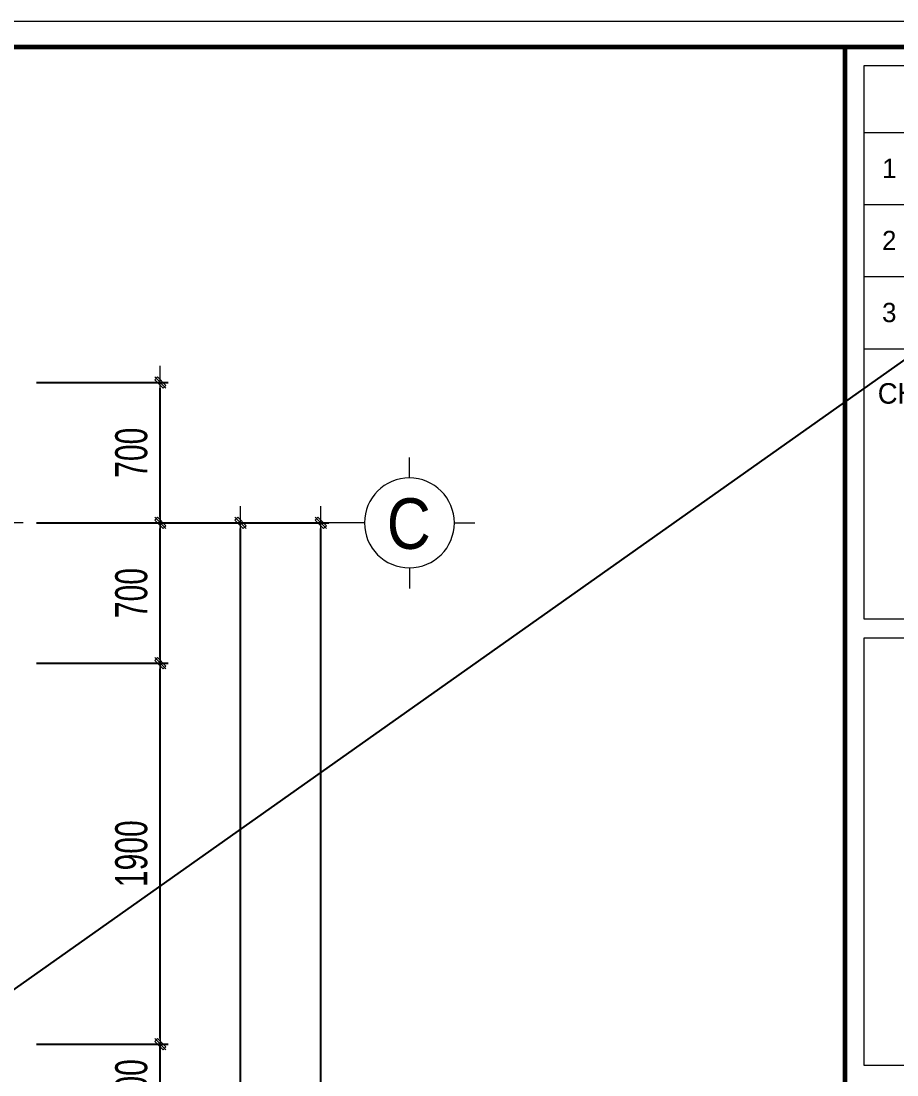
# Model space of a CAD drawing. Header units: millimetres. Extents: x -295047 to 304185, y -728047 to -308748.
# Drawn here: x -152850 to -148482, y -326930 to -321674 of the extents above; entities that cross this region are included whole.
import ezdxf
from ezdxf.enums import TextEntityAlignment as Align

# ---------------------------------------------------------------- set-up
doc = ezdxf.new("R2010")
doc.units = ezdxf.units.MM
doc.header["$MEASUREMENT"] = 0
doc.header["$PDMODE"] = 32
doc.linetypes.add('CENTERX2', pattern=[4, 2.5, -0.5, 0.5, -0.5])
doc.linetypes.add('DASHDOT', pattern=[1, 0.5, -0.25, 0, -0.25])
doc.layers.get('Defpoints').update_dxf_attribs({"color": 1})
for name, color, linetype, lineweight in [('08. Net Text', 3, 'Continuous', 13), ('Khungten_LCDI', 7, 'Continuous', 5), ('LC Dim', 8, 'Continuous', 18), ('LC ISO', 153, 'Continuous', 13), ('LC Net manh', 219, 'Continuous', 5), ('LC Net thay', 7, 'Continuous', 25), ('LC Net truc', 79, 'DASHDOT', 13), ('LC Text1', 3, 'Continuous', 20)]:
    doc.layers.add(name, color=color, linetype=linetype, lineweight=lineweight)
doc.layers.add('KCS_Plotter', color=11, linetype='Continuous', plot=False)
doc.styles.add('HOATBIF', font='hoatbif.shx', dxfattribs={"width": 0.7})
doc.styles.add('Khungten', font='VHAVAN.TTF', dxfattribs={"width": 0.9, "height": 5000})
doc.styles.add('LC 1', font='VHAVANB.TTF')
doc.styles.add('Text Khung Ten', font='VHAVAN.TTF')
doc.styles.add('Title', font='VHBLACK.TTF', dxfattribs={"width": 0.8})
doc.dimstyles.new('1-100', dxfattribs={"dimscale": 100, "dimtxt": 2.5, "dimasz": 0.35, "dimexe": 0.5, "dimexo": 0, "dimgap": 0.8, "dimtad": 1, "dimdec": 0, "dimzin": 0, "dimdsep": 46, "dimtxsty": 'HOATBIF', "dimblk1": 'DOT', "dimblk2": 'DOT', "dimsah": 1, "dimcen": -1, "dimdle": 1, "dimclrd": 256, "dimclre": 256, "dimclrt": 4, "dimadec": 3, "dimazin": 2, "dimtfac": 0.333333, "dimtdec": 0, "dimtix": 1, "dimtmove": 2, "dimatfit": 3, "dimldrblk": 'DOT', "dimfxl": 1, "dimtvp": 0.833333, "dimtolj": 1, "dimtzin": 0, "dimarcsym": 0})

# ---------------------------------------------------------------- blocks, each defined once
blk = doc.blocks.new('lcdi fix')
at = {"layer": 'Defpoints', "lineweight": 0}
blk.add_lwpolyline([(-1200, -14850), (-1200, 14850), (40800, 14850), (40800, -14850)], close=True, dxfattribs=at)
at = {"layer": 'Khungten_LCDI', "color": 5, "lineweight": 60}
blk.add_line((36600, 14650), (36600, -14650), dxfattribs=at)
at = {"layer": 'Khungten_LCDI', "color": 9, "lineweight": 15}
for p, q in [((36750, 13981.3), (40450, 13981.3)), ((36750, 13419.8), (40450, 13419.8)), ((36750, 12858.3), (40450, 12858.3)), ((36750, 12296.8), (40450, 12296.8))]:
    blk.add_line(p, q, dxfattribs=at)
at = {"layer": 'Khungten_LCDI', "color": 5, "lineweight": 60}
blk.add_lwpolyline([(0, -14650), (0, 14650), (40600, 14650), (40600, -14650)], close=True, dxfattribs=at)
at = {"layer": 'Khungten_LCDI', "color": 9, "lineweight": 15}
for points in [[(36750, 10190.4), (40450, 10190.4), (40450, 14500), (36750, 14500)], [(36750, 6711.6), (40450, 6711.6), (40450, 10040.4), (36750, 10040.4)]]:
    blk.add_lwpolyline(points, close=True, dxfattribs=at)
at = {"color": 7, "style": 'Khungten'}
blk.add_text('chñ ®Çu t\xad - project owner', height=160, dxfattribs=at).set_placement((38565.6, 11868.2), align=Align.CENTER)
at = {"color": 7, "style": 'Khungten', "width": 0.8}
for tag, p in [('REVISION', (39498.8, -10746.3)), ('NGAYHT', (39546.1, -11609.4))]:
    blk.add_attdef(tag, text='', height=200, dxfattribs=at).set_placement(p, align=Align.CENTER)
at = {"layer": '08. Net Text', "color": 7, "style": 'Text Khung Ten'}
blk.add_text('1', height=150, dxfattribs=at).set_placement((36891.7, 13626.8))
at = {"layer": '08. Net Text', "color": 7, "ltscale": 2, "style": 'Text Khung Ten'}
for s, p in [('2', (36891.7, 13065.3)), ('3', (36891.7, 12503.8))]:
    blk.add_text(s, height=150, dxfattribs=at).set_placement(p)
at = {"layer": 'LC Text1', "style": 'Title', "width": 1.485915}
for tag, p, p2 in [('TENBANVE1', (36912.7, -8885.8), (40339.1, -8885.8)), ('TENBANVE2', (36912.7, -9562.5), (40339.1, -9562.5))]:
    blk.add_attdef(tag, text='', height=250, dxfattribs=at).set_placement(p, p2, align=Align.FIT)
at = {"layer": 'LC Text1', "style": 'Title', "width": 0.7}
blk.add_attdef('SOBANVE', text='', height=250, dxfattribs=at).set_placement((39562, -13896.2), align=Align.CENTER)
blk = doc.blocks.new('DOT')
at = {"layer": 'LC Dim'}
blk.add_line((-3, 0), (3, 0), dxfattribs=at)
at = {"layer": 'LC Dim', "color": 4}
blk.add_line((-1, -1), (1, 1), dxfattribs=at)
blk.add_lwpolyline([(0.5, 1), (-1, -0.5), (-0.5, -1), (1, 0.5)], close=True, dxfattribs=at)
blk = doc.blocks.new('*D668')
at = {"layer": 'Defpoints', "color": 0, "ltscale": 2, "transparency": 16777216}
for p in [(-152773.5, -326776.6), (-152155.6, -326776.6), (-152773.5, -327176.6)]:
    blk.add_point(p, dxfattribs=at)
at = {"layer": 'LC Dim', "lineweight": -2, "ltscale": 2, "transparency": 16777216}
for p, q in [((-152155.6, -326748.6), (-152155.6, -326720.6)), ((-152773.5, -326776.6), (-152115.6, -326776.6)), ((-152155.6, -327176.6), (-152155.6, -326776.6)), ((-152773.5, -327176.6), (-152115.6, -327176.6)), ((-152155.6, -327204.6), (-152155.6, -327232.6))]:
    blk.add_line(p, q, dxfattribs=at)
at = {"layer": 'LC Dim', "lineweight": -2, "ltscale": 2, "transparency": 16777216, "xscale": 28, "yscale": 28, "zscale": 28}
for p, rotation in [((-152155.6, -326776.6), 270), ((-152155.6, -327176.6), 90)]:
    blk.add_blockref('DOT', p, dxfattribs=dict(at, rotation=rotation))
at = {"layer": 'LC Dim', "color": 4, "ltscale": 2, "transparency": 16777216, "insert": (-152299.6, -326976.6), "char_height": 160, "attachment_point": 5, "rotation": 90, "style": 'HOATBIF'}
blk.add_mtext('\\A1;400', dxfattribs=at)
blk = doc.blocks.new('_Dot')
at = {"color": 0, "linetype": 'ByBlock', "lineweight": -2}
blk.add_line((-0.5, 0), (-1, 0), dxfattribs=at)
at = {"color": 0, "linetype": 'ByBlock', "const_width": 0.5}
blk.add_lwpolyline([(-0.25, 0, 1), (0.25, 0, 1)], format="xyb", close=True, dxfattribs=at)
blk = doc.blocks.new('*D669')
at = {"layer": 'Defpoints', "color": 0, "ltscale": 2, "transparency": 16777216}
for p in [(-152773.5, -324876.6), (-152155.6, -324876.6), (-152773.5, -326776.6)]:
    blk.add_point(p, dxfattribs=at)
at = {"layer": 'LC Dim', "lineweight": -2, "ltscale": 2, "transparency": 16777216}
for p, q in [((-152773.5, -324876.6), (-152115.6, -324876.6)), ((-152155.6, -326748.6), (-152155.6, -324904.6)), ((-152773.5, -326776.6), (-152115.6, -326776.6))]:
    blk.add_line(p, q, dxfattribs=at)
at = {"layer": 'LC Dim', "lineweight": -2, "ltscale": 2, "transparency": 16777216, "xscale": 28, "yscale": 28, "zscale": 28}
for p, rotation in [((-152155.6, -324876.6), 90), ((-152155.6, -326776.6), 270)]:
    blk.add_blockref('DOT', p, dxfattribs=dict(at, rotation=rotation))
at = {"layer": 'LC Dim', "color": 4, "ltscale": 2, "transparency": 16777216, "insert": (-152299.6, -325826.6), "char_height": 160, "attachment_point": 5, "rotation": 90, "style": 'HOATBIF'}
blk.add_mtext('\\A1;1900', dxfattribs=at)
blk = doc.blocks.new('*D670')
at = {"layer": 'Defpoints', "color": 0, "ltscale": 2, "transparency": 16777216}
for p in [(-152773.5, -324176.6), (-152155.6, -324176.6), (-152773.5, -324876.6)]:
    blk.add_point(p, dxfattribs=at)
at = {"layer": 'LC Dim', "lineweight": -2, "ltscale": 2, "transparency": 16777216}
for p, q in [((-152773.5, -324176.6), (-152115.6, -324176.6)), ((-152155.6, -324848.6), (-152155.6, -324204.6)), ((-152773.5, -324876.6), (-152115.6, -324876.6))]:
    blk.add_line(p, q, dxfattribs=at)
at = {"layer": 'LC Dim', "lineweight": -2, "ltscale": 2, "transparency": 16777216, "xscale": 28, "yscale": 28, "zscale": 28}
for p, rotation in [((-152155.6, -324176.6), 90), ((-152155.6, -324876.6), 270)]:
    blk.add_blockref('DOT', p, dxfattribs=dict(at, rotation=rotation))
at = {"layer": 'LC Dim', "color": 4, "ltscale": 2, "transparency": 16777216, "insert": (-152299.6, -324526.6), "char_height": 160, "attachment_point": 5, "rotation": 90, "style": 'HOATBIF'}
blk.add_mtext('\\A1;700', dxfattribs=at)
blk = doc.blocks.new('*D671')
at = {"layer": 'Defpoints', "color": 0, "ltscale": 2, "transparency": 16777216}
for p in [(-152773.5, -323476.6), (-152155.6, -323476.6), (-152773.5, -324176.6)]:
    blk.add_point(p, dxfattribs=at)
at = {"layer": 'LC Dim', "lineweight": -2, "ltscale": 2, "transparency": 16777216}
for p, q in [((-152773.5, -323476.6), (-152115.6, -323476.6)), ((-152155.6, -324148.6), (-152155.6, -323504.6)), ((-152773.5, -324176.6), (-152115.6, -324176.6))]:
    blk.add_line(p, q, dxfattribs=at)
at = {"layer": 'LC Dim', "lineweight": -2, "ltscale": 2, "transparency": 16777216, "xscale": 28, "yscale": 28, "zscale": 28}
for p, rotation in [((-152155.6, -323476.6), 90), ((-152155.6, -324176.6), 270)]:
    blk.add_blockref('DOT', p, dxfattribs=dict(at, rotation=rotation))
at = {"layer": 'LC Dim', "color": 4, "ltscale": 2, "transparency": 16777216, "insert": (-152299.6, -323826.6), "char_height": 160, "attachment_point": 5, "rotation": 90, "style": 'HOATBIF'}
blk.add_mtext('\\A1;700', dxfattribs=at)
blk = doc.blocks.new('*D673')
at = {"layer": 'Defpoints', "color": 0, "ltscale": 2, "transparency": 16777216}
for p in [(-152773.5, -324176.6), (-151755.6, -324176.6), (-152773.5, -330176.6)]:
    blk.add_point(p, dxfattribs=at)
at = {"layer": 'LC Dim', "lineweight": -2, "ltscale": 2, "transparency": 16777216}
for p, q in [((-152773.5, -324176.6), (-151715.6, -324176.6)), ((-151755.6, -330148.6), (-151755.6, -324204.6)), ((-152773.5, -330176.6), (-151715.6, -330176.6))]:
    blk.add_line(p, q, dxfattribs=at)
at = {"layer": 'LC Dim', "lineweight": -2, "ltscale": 2, "transparency": 16777216, "xscale": 28, "yscale": 28, "zscale": 28}
for p, rotation in [((-151755.6, -324176.6), 90), ((-151755.6, -330176.6), 270)]:
    blk.add_blockref('DOT', p, dxfattribs=dict(at, rotation=rotation))
at = {"layer": 'LC Dim', "color": 4, "ltscale": 2, "transparency": 16777216, "insert": (-151899.6, -327176.6), "char_height": 160, "attachment_point": 5, "rotation": 90, "style": 'HOATBIF'}
blk.add_mtext('\\A1;6000', dxfattribs=at)
blk = doc.blocks.new('*D674')
at = {"layer": 'Defpoints', "color": 0, "ltscale": 2, "transparency": 16777216}
for p in [(-152773.5, -324176.6), (-151355.6, -324176.6), (-152773.5, -331676.6)]:
    blk.add_point(p, dxfattribs=at)
at = {"layer": 'LC Dim', "lineweight": -2, "ltscale": 2, "transparency": 16777216}
for p, q in [((-152773.5, -324176.6), (-151315.6, -324176.6)), ((-151355.6, -331648.6), (-151355.6, -324204.6)), ((-152773.5, -331676.6), (-151315.6, -331676.6))]:
    blk.add_line(p, q, dxfattribs=at)
at = {"layer": 'LC Dim', "lineweight": -2, "ltscale": 2, "transparency": 16777216, "xscale": 28, "yscale": 28, "zscale": 28}
for p, rotation in [((-151355.6, -324176.6), 90), ((-151355.6, -331676.6), 270)]:
    blk.add_blockref('DOT', p, dxfattribs=dict(at, rotation=rotation))
at = {"layer": 'LC Dim', "color": 4, "ltscale": 2, "transparency": 16777216, "insert": (-151499.6, -327926.6), "char_height": 160, "attachment_point": 5, "rotation": 90, "style": 'HOATBIF'}
blk.add_mtext('\\A1;7500', dxfattribs=at)
blk = doc.blocks.new('TTRUC')
at = {"layer": 'LC ISO'}
for p, q in [((0, 6.95), (0, 10.13)), ((-6.95, 0), (-10.13, 0)), ((6.95, 0), (10.13, 0)), ((0, -6.95), (0, -10.13))]:
    blk.add_line(p, q, dxfattribs=at)
at = {"layer": 'LC Net manh'}
blk.add_circle((0, 0), 6.95, dxfattribs=at)

msp = doc.modelspace()

# ---------------------------------------------------------------- linework, layer by layer
at = {"layer": 'KCS_Plotter', "ltscale": 2}
msp.add_line((-172935, -340681.5), (-146055, -321673.5), dxfattribs=at)
at = {"layer": 'LC Net truc', "linetype": 'CENTERX2', "ltscale": 200}
msp.add_line((-151240.2, -324176.6), (-167413.4, -324176.6), dxfattribs=at)

# ---------------------------------------------------------------- block references
at = {"layer": 'LC ISO', "xscale": -32.25101427308982, "yscale": 32.25101427308982, "zscale": 32.25101427308982}
msp.add_blockref('TTRUC', (-150913.5, -324176.6), dxfattribs=at)
at = {"layer": 'LC Net thay', "xscale": 0.6399999999848659, "yscale": 0.6399999999848659, "zscale": 0.6399999999848659}
msp.add_blockref('lcdi fix', (-172167, -331177.5), dxfattribs=at)

# ---------------------------------------------------------------- texts
at = {"layer": 'LC Text1', "ltscale": 0.2, "style": 'LC 1', "width": 0.9}
msp.add_text('c', height=252.5, dxfattribs=at).set_placement((-150916.5, -324382), align=Align.BOTTOM_CENTER)

# ---------------------------------------------------------------- dimensions: what is measured, and where the dimension line sits
at = {"layer": 'LC Dim', "ltscale": 2}
for base, p1, p2, picture, middle in [((-152155.6, -323476.6), (-152773.5, -324176.6), (-152773.5, -323476.6), '*D671', (-152299.6, -323826.6)), ((-152155.6, -324176.6), (-152773.5, -324876.6), (-152773.5, -324176.6), '*D670', (-152299.6, -324526.6)), ((-151755.6, -324176.6), (-152773.5, -330176.6), (-152773.5, -324176.6), '*D673', (-151899.6, -327176.6)), ((-151355.6, -324176.6), (-152773.5, -331676.6), (-152773.5, -324176.6), '*D674', (-151499.6, -327926.6)), ((-152155.6, -324876.6), (-152773.5, -326776.6), (-152773.5, -324876.6), '*D669', (-152299.6, -325826.6)), ((-152155.6, -326776.6), (-152773.5, -327176.6), (-152773.5, -326776.6), '*D668', (-152299.6, -326976.6))]:
    dim = msp.add_linear_dim(base=base, p1=p1, p2=p2, angle=90, dimstyle='1-100', override={"dimscale": 80, "dimtxt": 2}, dxfattribs=at)
    dim.commit()
    dim.dimension.update_dxf_attribs({"geometry": picture, "text_midpoint": middle})

doc.saveas('drawing.dxf')
